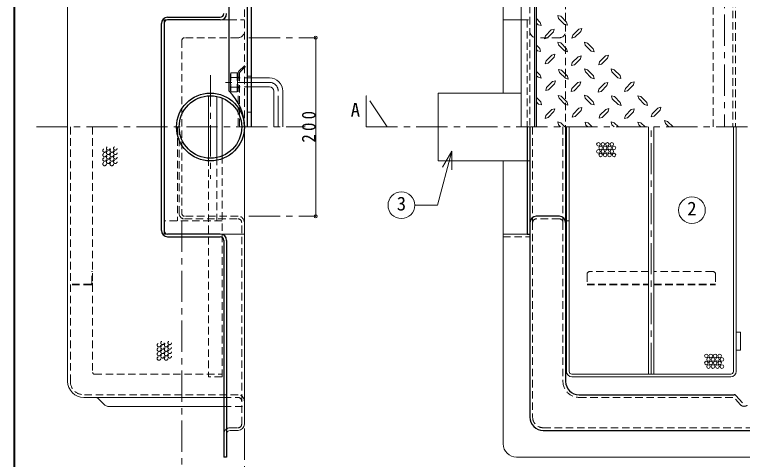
# Model space of a CAD drawing. Units: millimetres at full size, sheet at 1:7; details may follow other scales. Extents: x -1481 to 1354, y -996 to 971.
# Drawn here: x -1481 to -665, y 58 to 557 of the extents above; entities that cross this region are included whole.
import ezdxf
from ezdxf.enums import TextEntityAlignment as Align

# ---------------------------------------------------------------- set-up
doc = ezdxf.new("R2010")
doc.units = ezdxf.units.MM
doc.header["$LTSCALE"] = 7
doc.header["$PDMODE"] = 32
doc.header["$PDSIZE"] = 3.5
doc.linetypes.add('CHAIN1', pattern=[8, 5, -1, 1, -1])
doc.linetypes.add('DASHED1', pattern=[1.8, 1.2, -0.6])
doc.layers.add('0-0____1', color=4, linetype='Continuous', lineweight=9)
doc.styles.add('ＭＳ ゴシック', font='')
doc.styles.get('ＭＳ ゴシック').set_extended_font_data('MS Gothic')

msp = doc.modelspace()

# ---------------------------------------------------------------- linework, layer by layer
at = {"layer": '0-0____1', "color": 1, "lineweight": 40}
msp.add_line((-1480.542, -996.268), (-1480.542, 970.732), dxfattribs=at)
at = {"layer": '0-0____1', "color": 7, "linetype": 'DASHED1', "lineweight": 18}
for p, q in [((-1223.042, 776.732), (-1223.042, 430.732)), ((-697.542, 430.732), (-697.542, 724.732)), ((-672.542, 724.732), (-672.542, 430.732)), ((-870.042, 327.732), (-896.042, 327.732)), ((-900.042, 323.732), (-900.042, 105.732)), ((-866.042, 323.732), (-866.042, 145.732)), ((-848.042, 127.732), (-674.304, 127.732)), ((-667.177, 119.605), (-674.304, 127.732)), ((-888.042, 93.732), (361.958, 93.732))]:
    msp.add_line(p, q, dxfattribs=at)
at = {"layer": '0-0____1', "color": 5, "lineweight": 25}
for p, q in [((-1220.042, 780.732), (-1220.042, 430.732)), ((-1215.042, 430.732), (-1215.042, 780.732)), ((-1240.042, 470.732), (-1240.042, 678.232)), ((-896.042, 609.5), (-896.042, 430.732)), ((-1316.042, 314.732), (-1316.042, 546.732)), ((-1313.042, 546.732), (-1313.042, 314.732)), ((-1309.042, 553.732), (-1250.042, 553.732)), ((-1250.042, 550.732), (-1309.042, 550.732)), ((-906.042, 430.732), (-906.042, 310.732)), ((-903.042, 430.732), (-903.042, 105.732)), ((-870.042, 330.732), (-896.042, 330.732)), ((-863.042, 323.732), (-863.042, 145.732)), ((-1250.042, 310.732), (-1309.042, 310.732)), ((-906.042, 310.732), (-903.042, 310.732)), ((-1309.042, 307.732), (-1250.042, 307.732)), ((-1246.042, 303.732), (-1246.042, 60.732)), ((-1243.042, 303.732), (-1243.042, 60.732)), ((-848.042, 130.732), (-674.078, 130.732)), ((-664.922, 121.583), (-672.198, 129.88)), ((-888.042, 90.732), (361.958, 90.732)), ((-1243.042, 60.732), (-1246.042, 60.732))]:
    msp.add_line(p, q, dxfattribs=at)
at = {"layer": '0-0____1', "color": 7, "lineweight": 18}
for p, q in [((-913.042, 780.732), (-913.042, 430.732)), ((-898.042, 765.732), (-898.042, 430.732)), ((-933.042, 550.732), (-933.042, 678.232)), ((-1240.042, 550.732), (-1250.042, 550.732)), ((-933.042, 550.732), (-913.042, 550.732)), ((-1215.042, 485.732), (-1195.042, 485.732)), ((-1215.042, 475.732), (-1195.042, 475.732)), ((-1254.042, 465.025), (-1254.042, 396.439)), ((-1190.042, 430.732), (-1190.042, 470.732)), ((-1180.042, 430.732), (-1180.042, 470.732)), ((-1006.042, 468.732), (-913.042, 468.732)), ((-1248.042, 463.228), (-1248.042, 398.236)), ((-1421.042, 430.732), (-1421.042, 145.732)), ((-863.042, 323.732), (-863.042, 430.732)), ((-770.042, 153.732), (-770.042, 430.732)), ((-764.042, 153.732), (-764.042, 430.732)), ((-675.042, 430.732), (-675.042, 156.732)), ((-672.042, 156.732), (-672.042, 430.732)), ((-990.466, 403.76), (-1006.724, 343.084)), ((-990.466, 403.76), (-1000.966, 385.573)), ((-990.466, 403.76), (-990.466, 382.76)), ((-1032.048, 343.084), (-1006.724, 343.084)), ((-862.042, 325.732), (-859.042, 325.732)), ((-862.042, 156.732), (-862.042, 325.732)), ((-859.042, 325.732), (-859.042, 156.732)), ((-933.042, 310.732), (-933.042, 75.732)), ((-906.042, 310.732), (-933.042, 310.732)), ((-672.042, 200.732), (-667.042, 200.732)), ((-667.042, 180.732), (-667.042, 200.732)), ((-672.042, 180.732), (-667.042, 180.732)), ((-678.042, 153.732), (-856.042, 153.732)), ((-856.042, 150.732), (-678.042, 150.732)), ((-1403.042, 127.732), (-1246.042, 127.732)), ((-918.042, 60.732), (391.958, 60.732))]:
    msp.add_line(p, q, dxfattribs=at)
at = {"layer": '0-0____1', "linetype": 'DASHED1'}
for p, q in [((-1215.542, 764.732), (-1215.542, 430.732)), ((-903.042, 755.732), (-903.042, 430.732)), ((-675.542, 724.732), (-675.542, 430.732)), ((-863.042, 596.519), (-863.042, 430.732)), ((-1313.042, 550.732), (-1313.042, 546.732)), ((-1309.042, 550.732), (-1313.042, 550.732)), ((-1240.042, 550.732), (-1223.042, 550.732)), ((-913.042, 550.732), (-903.042, 550.732)), ((-906.042, 550.732), (-906.042, 430.732)), ((-1230.042, 530.732), (-1290.042, 530.732)), ((-870.042, 530.732), (-896.042, 530.732)), ((-1293.042, 527.732), (-1293.042, 333.732)), ((-1229.164, 493.11), (-1220.042, 502.232)), ((-1227.664, 492.489), (-1220.042, 500.11)), ((-1238.042, 491.232), (-1238.542, 489.732)), ((-1238.542, 489.732), (-1238.542, 471.732)), ((-1238.542, 489.732), (-1238.042, 486.232)), ((-1231.042, 491.232), (-1238.042, 491.232)), ((-1238.042, 491.232), (-1238.042, 470.232)), ((-1231.042, 491.232), (-1231.042, 470.232)), ((-1230.542, 489.732), (-1230.542, 471.732)), ((-1230.042, 490.989), (-1230.042, 430.732)), ((-1228.542, 490.368), (-1228.542, 430.732)), ((-1231.042, 486.232), (-1238.042, 486.232)), ((-1215.042, 485.732), (-1230.542, 485.732)), ((-1228.542, 486.732), (-1230.042, 486.732)), ((-1215.542, 487.732), (-1220.042, 487.732)), ((-1231.042, 475.232), (-1238.042, 475.232)), ((-1230.542, 480.732), (-1231.042, 475.232)), ((-1231.042, 475.232), (-1230.542, 471.732)), ((-1215.042, 475.732), (-1230.542, 475.732)), ((-1228.542, 474.732), (-1230.042, 474.732)), ((-1238.042, 470.232), (-1238.542, 471.732)), ((-1231.042, 470.232), (-1238.042, 470.232)), ((-1230.542, 471.732), (-1231.042, 470.232)), ((-1215.542, 447.315), (-1220.042, 447.315)), ((-1418.042, 430.732), (-1418.042, 145.732)), ((-1393.042, 430.732), (-1393.042, 155.732)), ((-1298.042, 430.732), (-1298.042, 325.732)), ((-1296.042, 333.732), (-1296.042, 430.732)), ((-900.042, 430.732), (-900.042, 323.732)), ((-866.042, 430.732), (-866.042, 323.732)), ((-1263.042, 395.789), (-1263.042, 150.732)), ((-1254.042, 396.439), (-1254.042, 325.732)), ((-1248.042, 398.236), (-1248.042, 150.732)), ((-906.042, 392.732), (-903.042, 392.732)), ((-1230.042, 330.732), (-1290.042, 330.732)), ((-1290.042, 327.732), (-1230.042, 327.732)), ((-1248.042, 325.732), (-1313.042, 325.732)), ((-1226.042, 97.732), (-1226.042, 323.732)), ((-1313.042, 310.732), (-1313.042, 314.732)), ((-1309.042, 310.732), (-1313.042, 310.732)), ((-933.042, 307.732), (-903.042, 307.732)), ((-1393.042, 268.732), (-1394.042, 268.732)), ((-1394.042, 255.732), (-1394.042, 268.732)), ((-839.042, 265.732), (-839.042, 253.732)), ((-770.042, 268.732), (-836.042, 268.732)), ((-698.042, 268.732), (-764.042, 268.732)), ((-695.042, 265.732), (-695.042, 253.732)), ((-1395.042, 254.732), (-1418.042, 254.732)), ((-1395.042, 253.732), (-1418.042, 253.732)), ((-839.042, 254.732), (-770.042, 254.732)), ((-839.042, 253.732), (-770.042, 253.732)), ((-764.042, 254.732), (-695.042, 254.732)), ((-764.042, 253.732), (-695.042, 253.732)), ((-1391.042, 153.732), (-1248.042, 153.732)), ((-1248.042, 150.732), (-1263.042, 150.732)), ((-1230.042, 130.732), (-1403.042, 130.732)), ((-1246.042, 127.732), (-1230.042, 127.732)), ((-1246.042, 117.732), (-1223.042, 117.732)), ((-1239.042, 93.732), (-1230.042, 93.732))]:
    msp.add_line(p, q, dxfattribs=at)
at = {"layer": '0-0____1', "linetype": 'CHAIN1'}
for p, q in [((-685.042, 724.732), (-685.042, 430.732)), ((-1218.042, 530.732), (-1143.042, 530.732)), ((-1261.042, 488.732), (-1261.042, 372.732)), ((-1195.042, 480.732), (-1248.542, 480.732)), ((-1185.042, 430.732), (-1185.042, 470.732)), ((-1063.042, 430.732), (-1086.376, 465.732)), ((-1086.376, 465.732), (-1086.376, 430.732)), ((-1456.042, 430.732), (-1155.042, 430.732)), ((-1086.376, 430.732), (631.958, 430.732)), ((-767.042, 153.732), (-767.042, 430.732)), ((-1218.042, 330.732), (-1143.042, 330.732)), ((-1293.042, 325.732), (-1293.042, -69.268)), ((-1223.042, 92.732), (-1223.042, -69.268))]:
    msp.add_line(p, q, dxfattribs=at)
at = {"layer": '0-0____1'}
for p, q in [((-1421.042, 430.732), (-1421.042, 715.732)), ((-871.945, 555.682), (-868.585, 554.737)), ((-871, 552.322), (-871.945, 555.682)), ((-861.97, 548.227), (-868.585, 554.737)), ((-933.042, 468.732), (-933.042, 550.732)), ((-891.475, 547.807), (-896.042, 552.557)), ((-893.89, 545.287), (-896.042, 547.439)), ((-891.475, 547.807), (-890.53, 544.447)), ((-864.385, 545.707), (-871, 552.322)), ((-861.97, 548.227), (-861.025, 544.867)), ((-893.89, 545.287), (-890.53, 544.447)), ((-879.085, 539.617), (-885.595, 533.002)), ((-879.085, 539.617), (-875.725, 540.457)), ((-876.565, 537.202), (-875.725, 540.457)), ((-864.385, 545.707), (-861.025, 544.867)), ((-848.425, 540.247), (-855.04, 533.632)), ((-848.425, 540.247), (-845.065, 541.192)), ((-846.01, 537.832), (-845.065, 541.192)), ((-1143.042, 530.732), (-1143.042, 330.732)), ((-886.54, 529.642), (-885.595, 533.002)), ((-883.18, 530.482), (-886.54, 529.642)), ((-876.565, 537.202), (-883.18, 530.482)), ((-846.01, 537.832), (-852.625, 531.217)), ((-891.895, 518.722), (-896.042, 522.869)), ((-871.945, 525.862), (-868.585, 525.022)), ((-871.105, 522.607), (-871.945, 525.862)), ((-864.385, 515.887), (-871.105, 522.607)), ((-861.97, 518.407), (-868.585, 525.022)), ((-841.915, 525.757), (-838.555, 524.812)), ((-841.075, 522.397), (-841.915, 525.757)), ((-834.46, 515.782), (-841.075, 522.397)), ((-832.045, 518.197), (-838.555, 524.812)), ((-894.415, 516.202), (-896.042, 517.829)), ((-894.415, 516.202), (-891.055, 515.362)), ((-891.895, 518.722), (-891.055, 515.362)), ((-864.385, 515.887), (-861.13, 515.047)), ((-861.97, 518.407), (-861.13, 515.047)), ((-834.46, 515.782), (-831.1, 514.837)), ((-832.045, 518.197), (-831.1, 514.837)), ((-878.455, 511.372), (-884.965, 504.757)), ((-875.935, 508.957), (-882.55, 502.237)), ((-878.455, 511.372), (-875.095, 512.212)), ((-875.935, 508.957), (-875.095, 512.212)), ((-848.95, 509.482), (-855.565, 502.867)), ((-846.535, 507.067), (-853.15, 500.452)), ((-848.95, 509.482), (-845.59, 510.427)), ((-846.535, 507.067), (-845.59, 510.427)), ((-818.5, 510.322), (-825.115, 503.707)), ((-818.5, 510.322), (-815.14, 511.267)), ((-816.085, 507.907), (-815.14, 511.267)), ((-885.91, 501.397), (-884.965, 504.757)), ((-882.55, 502.237), (-885.91, 501.397)), ((-891.58, 488.902), (-896.042, 493.364)), ((-870.895, 495.307), (-867.535, 494.362)), ((-870.055, 491.947), (-870.895, 495.307)), ((-863.335, 485.332), (-870.055, 491.947)), ((-860.92, 487.747), (-867.535, 494.362)), ((-841.81, 495.727), (-838.45, 494.782)), ((-840.865, 492.367), (-841.81, 495.727)), ((-834.25, 485.752), (-840.865, 492.367)), ((-831.835, 488.167), (-838.45, 494.782)), ((-811.99, 495.727), (-808.63, 494.887)), ((-811.15, 492.472), (-811.99, 495.727)), ((-804.43, 485.857), (-811.15, 492.472)), ((-802.015, 488.272), (-808.63, 494.887)), ((-893.995, 486.382), (-896.042, 488.429)), ((-893.995, 486.382), (-890.635, 485.542)), ((-891.58, 488.902), (-890.635, 485.542)), ((-877.93, 481.552), (-884.545, 474.937)), ((-877.93, 481.552), (-874.57, 482.497)), ((-875.515, 479.137), (-874.57, 482.497)), ((-863.335, 485.332), (-860.08, 484.387)), ((-860.92, 487.747), (-860.08, 484.387)), ((-849.475, 480.397), (-846.115, 481.237)), ((-846.955, 477.982), (-846.115, 481.237)), ((-834.25, 485.752), (-830.89, 484.807)), ((-831.835, 488.167), (-830.89, 484.807)), ((-804.43, 485.857), (-801.175, 484.912)), ((-802.015, 488.272), (-801.175, 484.912)), ((-789.52, 480.397), (-786.16, 481.237)), ((-787.105, 477.982), (-786.16, 481.237)), ((-885.385, 471.577), (-884.545, 474.937)), ((-875.515, 479.137), (-882.13, 472.522)), ((-856.93, 470.422), (-855.985, 473.782)), ((-849.475, 480.397), (-855.985, 473.782)), ((-846.955, 477.982), (-853.57, 471.262)), ((-819.13, 479.662), (-825.745, 473.047)), ((-816.715, 477.247), (-823.33, 470.632)), ((-819.13, 479.662), (-815.77, 480.607)), ((-816.715, 477.247), (-815.77, 480.607)), ((-796.975, 470.422), (-796.135, 473.782)), ((-789.52, 480.397), (-796.135, 473.782)), ((-787.105, 477.982), (-793.72, 471.262)), ((-1263.042, 465.675), (-1263.042, 395.789)), ((-882.13, 472.522), (-885.385, 471.577)), ((-871.315, 466.117), (-867.955, 465.277)), ((-870.37, 462.862), (-871.315, 466.117)), ((-861.34, 458.662), (-867.955, 465.277)), ((-853.57, 471.262), (-856.93, 470.422)), ((-841.915, 466.327), (-838.555, 465.382)), ((-841.075, 462.967), (-841.915, 466.327)), ((-832.045, 458.872), (-838.555, 465.382)), ((-826.585, 469.687), (-825.745, 473.047)), ((-823.33, 470.632), (-826.585, 469.687)), ((-811.78, 465.697), (-808.42, 464.857)), ((-810.94, 462.442), (-811.78, 465.697)), ((-793.72, 471.262), (-796.975, 470.422)), ((-772.09, 458.347), (-778.705, 464.962)), ((-890.95, 458.872), (-896.042, 463.964)), ((-893.365, 456.352), (-896.042, 459.412)), ((-890.95, 458.872), (-890.005, 455.512)), ((-863.755, 456.247), (-870.37, 462.862)), ((-861.34, 458.662), (-860.395, 455.302)), ((-834.46, 456.352), (-841.075, 462.967)), ((-832.045, 458.872), (-831.1, 455.512)), ((-804.22, 455.827), (-810.94, 462.442)), ((-801.805, 458.242), (-808.42, 464.857)), ((-801.805, 458.242), (-800.965, 454.882)), ((-774.505, 455.827), (-781.12, 462.547)), ((-772.09, 458.347), (-771.25, 454.987)), ((-893.365, 456.352), (-890.005, 455.512)), ((-878.56, 450.367), (-885.175, 443.752)), ((-878.56, 450.367), (-875.2, 451.207)), ((-876.145, 447.952), (-875.2, 451.207)), ((-863.755, 456.247), (-860.395, 455.302)), ((-848.11, 451.732), (-854.725, 445.117)), ((-845.59, 449.317), (-852.31, 442.597)), ((-848.11, 451.732), (-844.75, 452.572)), ((-845.59, 449.317), (-844.75, 452.572)), ((-834.46, 456.352), (-831.1, 455.512)), ((-817.975, 450.472), (-824.59, 443.857)), ((-817.975, 450.472), (-814.615, 451.312)), ((-815.56, 448.057), (-814.615, 451.312)), ((-804.22, 455.827), (-800.965, 454.882)), ((-789.625, 450.157), (-796.135, 443.542)), ((-789.625, 450.157), (-786.265, 450.997)), ((-787.105, 447.742), (-786.265, 450.997)), ((-774.505, 455.827), (-771.25, 454.987)), ((-759.595, 451.942), (-766.21, 445.327)), ((-757.075, 449.527), (-763.795, 442.807)), ((-759.595, 451.942), (-756.235, 452.782)), ((-757.075, 449.527), (-756.235, 452.782)), ((-886.12, 440.392), (-885.175, 443.752)), ((-882.76, 441.232), (-886.12, 440.392)), ((-876.145, 447.952), (-882.76, 441.232)), ((-855.565, 441.757), (-854.725, 445.117)), ((-852.31, 442.597), (-855.565, 441.757)), ((-815.56, 448.057), (-822.175, 441.337)), ((-767.05, 441.967), (-766.21, 445.327)), ((-763.795, 442.807), (-767.05, 441.967)), ((-871.945, 436.402), (-868.585, 435.457)), ((-871, 433.042), (-871.945, 436.402)), ((-868.69, 430.732), (-871, 433.042)), ((-863.86, 430.732), (-868.585, 435.457)), ((-841.285, 436.192), (-837.925, 435.352)), ((-840.445, 432.937), (-841.285, 436.192)), ((-838.24, 430.732), (-840.445, 432.937)), ((-833.483, 430.732), (-837.925, 435.352)), ((-811.99, 436.402), (-808.63, 435.457)), ((-811.15, 433.042), (-811.99, 436.402)), ((-808.84, 430.732), (-811.15, 433.042)), ((-803.905, 430.732), (-808.63, 435.457)), ((-773.98, 430.732), (-778.705, 435.457)), ((-747.415, 430.732), (-751.195, 434.512)), ((-742.434, 430.732), (-748.78, 436.927)), ((-862.042, 325.732), (-862.042, 430.732)), ((-859.042, 325.732), (-859.042, 430.732)), ((-933.042, 310.732), (-933.042, 392.732)), ((-1223.042, 310.732), (-1223.042, 97.732)), ((-1386.578, 126.267), (-1379.507, 119.196)), ((-1375.971, 117.732), (-1246.042, 117.732)), ((-1230.042, 90.732), (-1239.042, 90.732))]:
    msp.add_line(p, q, dxfattribs=at)
for points in [[(-852.625, 531.217), (-855.985, 530.377), (-855.04, 533.632)], [(-816.085, 507.907), (-822.7, 501.292), (-825.955, 500.347), (-825.115, 503.707)], [(-853.15, 500.452), (-856.51, 499.612), (-855.565, 502.867)], [(-781.12, 462.547), (-782.065, 465.802), (-778.705, 464.962)], [(-822.175, 441.337), (-825.43, 440.497), (-824.59, 443.857)], [(-787.105, 447.742), (-793.72, 441.022), (-797.08, 440.182), (-796.135, 443.542)], [(-778.81, 430.732), (-781.12, 433.042), (-782.065, 436.297), (-778.705, 435.457)], [(-751.195, 434.512), (-752.14, 437.872), (-748.78, 436.927)]]:
    msp.add_lwpolyline(points, dxfattribs=at)
at = {"layer": '0-0____1', "linetype": 'DASHED1'}
for points in [[(-1231.042, 491.232), (-1230.542, 489.732), (-1231.042, 486.232), (-1230.542, 480.732)], [(-1238.042, 486.232), (-1238.542, 480.732), (-1238.042, 475.232), (-1238.542, 471.732)]]:
    msp.add_lwpolyline(points, dxfattribs=at)
at = {"layer": '0-0____1', "color": 7, "lineweight": 18}
for points in [[(-1006.042, 468.732), (-1006.042, 392.732), (-906.042, 392.732)], [(-1223.042, 430.732), (-1223.042, 310.732), (-1250.042, 310.732)]]:
    msp.add_lwpolyline(points, dxfattribs=at)
at = {"layer": '0-0____1', "color": 5, "lineweight": 25}
for radius in [38, 35]:
    msp.add_circle((-1261.042, 430.732), radius, dxfattribs=at)
at = {"layer": '0-0____1', "linetype": 'DASHED1'}
for centre in [(-1375.619, 406.799), (-1367.619, 406.799), (-1379.619, 404.299), (-1379.619, 399.299), (-1375.619, 401.799), (-1371.619, 404.299), (-1371.619, 399.299), (-1367.619, 401.799), (-1379.619, 394.299), (-1375.619, 396.799), (-1375.619, 391.799), (-1371.619, 394.299), (-1367.619, 396.799), (-1367.619, 391.799), (-1379.619, 389.299), (-1371.619, 389.299), (-1318.717, 186.316), (-1314.717, 188.816), (-1310.717, 186.316), (-1306.717, 188.816), (-1318.717, 181.316), (-1314.717, 183.816), (-1314.717, 178.816), (-1310.717, 181.316), (-1306.717, 183.816), (-1306.717, 178.816), (-1318.717, 176.316), (-1318.717, 171.316), (-1314.717, 173.816), (-1310.717, 176.316), (-1310.717, 171.316), (-1306.717, 173.816)]:
    msp.add_circle(centre, 2, dxfattribs=at)
at = {"layer": '0-0____1'}
for centre in [(-826.307, 411.376), (-823.807, 407.376), (-821.307, 411.376), (-818.807, 407.376), (-816.307, 411.376), (-813.807, 407.376), (-811.307, 411.376), (-808.807, 407.376), (-826.307, 403.376), (-823.807, 399.376), (-821.307, 403.376), (-818.807, 399.376), (-816.307, 403.376), (-813.807, 399.376), (-811.307, 403.376), (-808.807, 399.376), (-705.446, 174.298), (-702.946, 170.298), (-700.446, 174.298), (-697.946, 170.298), (-695.446, 174.298), (-692.946, 170.298), (-690.446, 174.298), (-687.946, 170.298), (-705.446, 166.298), (-702.946, 162.298), (-700.446, 166.298), (-697.946, 162.298), (-695.446, 166.298), (-692.946, 162.298), (-690.446, 166.298), (-687.946, 162.298)]:
    msp.add_circle(centre, 2, dxfattribs=at)
at = {"layer": '0-0____1', "color": 7, "lineweight": 18}
for centre in [(-1047.048, 343.084), (-721.547, 337.537)]:
    msp.add_circle(centre, 15, dxfattribs=at)
at = {"layer": '0-0____1', "color": 5, "lineweight": 25}
for centre, radius, start, end in [((-1250.042, 557.732), 7, 270, 0), ((-1250.042, 557.732), 4, 270, 0), ((-1309.042, 546.732), 7, 90, 180), ((-1309.042, 546.732), 4, 90, 180), ((-1278.601, 430.732), 55.559, 0, 46.05098), ((-896.042, 323.732), 7, 90, 180), ((-870.042, 323.732), 7, 0, 90), ((-1309.042, 314.732), 7, 180, 270), ((-1309.042, 314.732), 4, 180, 270), ((-1250.042, 303.732), 7, 0, 90), ((-1250.042, 303.732), 4, 0, 90), ((-848.042, 145.732), 15, 180, 270), ((-674.078, 128.232), 2.5, 41.25117, 90), ((-888.042, 105.732), 15, 180, 270)]:
    msp.add_arc(centre, radius, start, end, dxfattribs=at)
at = {"layer": '0-0____1', "linetype": 'DASHED1'}
for centre, radius, start, end in [((-1290.042, 527.732), 3, 90, 180), ((-1230.042, 537.732), 7, 270, 0), ((-896.042, 537.732), 7, 180, 270), ((-870.042, 537.732), 7, 270, 0), ((-1227.042, 490.989), 3, 135, 180), ((-1225.542, 490.368), 3, 135, 180), ((-1290.042, 333.732), 6, 180, 270), ((-1290.042, 333.732), 3, 180, 270), ((-1230.042, 323.732), 7, 0, 90), ((-1230.042, 323.732), 4, 0, 90), ((-836.042, 265.732), 3, 90, 180), ((-698.042, 265.732), 3, 0, 90), ((-1395.042, 255.732), 1, 270, 0), ((-1395.042, 255.732), 2, 270, 0), ((-1391.042, 155.732), 2, 180, 270), ((-1403.042, 145.732), 15, 180, 270), ((-1230.042, 123.732), 7, 0, 90), ((-1230.042, 123.732), 4, 0, 90), ((-1239.042, 86.732), 7, 90, 180), ((-1230.042, 97.732), 4, 270, 0)]:
    msp.add_arc(centre, radius, start, end, dxfattribs=at)
at = {"layer": '0-0____1', "color": 7, "lineweight": 18}
for centre, radius, start, end in [((-1195.042, 470.732), 15, 0, 90), ((-1195.042, 470.732), 5, 0, 90), ((-856.042, 156.732), 6, 180, 270), ((-856.042, 156.732), 3, 180, 270), ((-678.042, 156.732), 3, 270, 0), ((-678.042, 156.732), 6, 270, 0), ((-1403.042, 145.732), 18, 180, 270), ((-918.042, 75.732), 15, 180, 270)]:
    msp.add_arc(centre, radius, start, end, dxfattribs=at)
at = {"layer": '0-0____1', "linetype": 'CHAIN1'}
msp.add_arc((-1195.042, 470.732), 10, 0, 90, dxfattribs=at)
at = {"layer": '0-0____1', "color": 7, "linetype": 'DASHED1', "lineweight": 18}
for centre, radius, start, end in [((-896.042, 323.732), 4, 90, 180), ((-870.042, 323.732), 4, 0, 90), ((-848.042, 145.732), 18, 180, 270), ((-663.042, 123.232), 5.5, 221.25117, 318.74883), ((-888.042, 105.732), 12, 180, 270)]:
    msp.add_arc(centre, radius, start, end, dxfattribs=at)
at = {"layer": '0-0____1'}
for centre, radius, start, end in [((-1390.113, 122.732), 5, 45, 90), ((-1375.971, 122.732), 5, 225, 270), ((-1239.042, 86.732), 4, 90, 180), ((-1230.042, 97.732), 7, 270, 0)]:
    msp.add_arc(centre, radius, start, end, dxfattribs=at)
for p in [(-1143.042, 530.732), (-1143.042, 330.732)]:
    msp.add_point(p, dxfattribs=at)

# ---------------------------------------------------------------- texts
at = {"layer": '0-0____1', "color": 7, "style": 'ＭＳ ゴシック'}
for s, p in [('A', (-1103.876, 437.732)), ('3', (-1052.298, 332.584)), ('2', (-726.797, 327.037))]:
    msp.add_text(s, height=15.4, dxfattribs=at).set_placement(p, align=Align.BOTTOM_LEFT)
at = {"layer": '0-0____1', "color": 7, "insert": (-1143.042, 413.232), "char_height": 15.4, "attachment_point": 7, "rotation": 90, "style": 'ＭＳ ゴシック'}
msp.add_mtext('\\T1.38;\\W0.9;200', dxfattribs=at)

doc.saveas('drawing.dxf')
